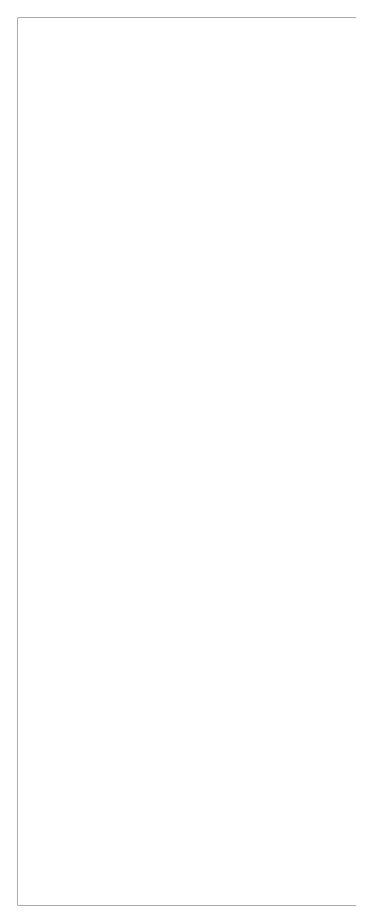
# Model space of a CAD drawing. Header units: metres. Extents: x 0 to 4933, y -4933 to 0.
# Drawn here: x 0 to 1881, y -4933 to 0 of the extents above; entities that cross this region are included whole.
import ezdxf

# ---------------------------------------------------------------- set-up
doc = ezdxf.new("R2010")
doc.units = ezdxf.units.M
doc.layers.add('substrate', color=5, linetype='Continuous')

msp = doc.modelspace()

# ---------------------------------------------------------------- linework, layer by layer
at = {"layer": 'substrate', "const_width": 0.5}
msp.add_lwpolyline([(1882.2, 0), (1872.6, 0), (1862.9, 0), (1853.2, 0), (1843.6, 0), (1833.9, 0), (1824.3, 0), (1814.6, 0), (1805, 0), (1795.3, 0), (1785.7, 0), (1776, 0), (1766.4, 0), (1756.7, 0), (1747.1, 0), (1737.4, 0), (1727.8, 0), (1718.1, 0), (1708.5, 0), (1698.8, 0), (1689.2, 0), (1679.5, 0), (1669.9, 0), (1660.2, 0), (1650.6, 0), (1640.9, 0), (1631.2, 0), (1621.6, 0), (1611.9, 0), (1602.3, 0), (1592.6, 0), (1583, 0), (1573.3, 0), (1563.7, 0), (1554, 0), (1544.4, 0), (1534.7, 0), (1525.1, 0), (1515.4, 0), (1505.8, 0), (1496.1, 0), (1486.5, 0), (1476.8, 0), (1467.2, 0), (1457.5, 0), (1447.9, 0), (1438.2, 0), (1428.5, 0), (1418.9, 0), (1409.2, 0), (1399.6, 0), (1389.9, 0), (1380.3, 0), (1370.6, 0), (1361, 0), (1351.3, 0), (1341.7, 0), (1332, 0), (1322.4, 0), (1312.7, 0), (1303.1, 0), (1293.4, 0), (1283.8, 0), (1274.1, 0), (1264.5, 0), (1254.8, 0), (1245.2, 0), (1235.5, 0), (1225.8, 0), (1216.2, 0), (1206.5, 0), (1196.9, 0), (1187.2, 0), (1177.6, 0), (1167.9, 0), (1158.3, 0), (1148.6, 0), (1139, 0), (1129.3, 0), (1119.7, 0), (1110, 0), (1100.4, 0), (1090.7, 0), (1081.1, 0), (1071.4, 0), (1061.8, 0), (1052.1, 0), (1042.5, 0), (1032.8, 0), (1023.1, 0), (1013.5, 0), (1003.8, 0), (994.2, 0), (984.5, 0), (974.9, 0), (965.2, 0), (955.6, 0), (945.9, 0), (936.3, 0), (926.6, 0), (917, 0), (907.3, 0), (897.7, 0), (888, 0), (878.4, 0), (868.7, 0), (859.1, 0), (849.4, 0), (839.8, 0), (830.1, 0), (820.4, 0), (810.8, 0), (801.1, 0), (791.5, 0), (781.8, 0), (772.2, 0), (762.5, 0), (752.9, 0), (743.2, 0), (733.6, 0), (723.9, 0), (714.3, 0), (704.6, 0), (695, 0), (685.3, 0), (675.7, 0), (666, 0), (656.4, 0), (646.7, 0), (637.1, 0), (627.4, 0), (617.8, 0), (608.1, 0), (598.4, 0), (588.8, 0), (579.1, 0), (569.5, 0), (559.8, 0), (550.2, 0), (540.5, 0), (530.9, 0), (521.2, 0), (511.6, 0), (501.9, 0), (492.3, 0), (482.6, 0), (473, 0), (463.3, 0), (453.7, 0), (444, 0), (434.4, 0), (424.7, 0), (415.1, 0), (405.4, 0), (395.7, 0), (386.1, 0), (376.4, 0), (366.8, 0), (357.1, 0), (347.5, 0), (337.8, 0), (328.2, 0), (318.5, 0), (308.9, 0), (299.2, 0), (289.6, 0), (279.9, 0), (270.3, 0), (260.6, 0), (251, 0), (241.3, 0), (231.7, 0), (222, 0), (212.4, 0), (202.7, 0), (193, 0), (183.4, 0), (173.7, 0), (164.1, 0), (154.4, 0), (144.8, 0), (135.1, 0), (125.5, 0), (115.8, 0), (106.2, 0), (96.5, 0), (86.9, 0), (77.2, 0), (67.6, 0), (57.9, 0), (48.3, 0), (38.6, 0), (29, 0), (19.3, 0), (9.7, 0), (0, 0), (0, -9.7), (0, -19.3), (0, -29), (0, -38.6), (0, -48.3), (0, -57.9), (0, -67.6), (0, -77.2), (0, -86.9), (0, -96.5), (0, -106.2), (0, -115.8), (0, -125.5), (0, -135.1), (0, -144.8), (0, -154.4), (0, -164.1), (0, -173.7), (0, -183.4), (0, -193), (0, -202.7), (0, -212.4), (0, -222), (0, -231.7), (0, -241.3), (0, -251), (0, -260.6), (0, -270.3), (0, -279.9), (0, -289.6), (0, -299.2), (0, -308.9), (0, -318.5), (0, -328.2), (0, -337.8), (0, -347.5), (0, -357.1), (0, -366.8), (0, -376.4), (0, -386.1), (0, -395.7), (0, -405.4), (0, -415.1), (0, -424.7), (0, -434.4), (0, -444), (0, -453.7), (0, -463.3), (0, -473), (0, -482.6), (0, -492.3), (0, -501.9), (0, -511.6), (0, -521.2), (0, -530.9), (0, -540.5), (0, -550.2), (0, -559.8), (0, -569.5), (0, -579.1), (0, -588.8), (0, -598.4), (0, -608.1), (0, -617.8), (0, -627.4), (0, -637.1), (0, -646.7), (0, -656.4), (0, -666), (0, -675.7), (0, -685.3), (0, -695), (0, -704.6), (0, -714.3), (0, -723.9), (0, -733.6), (0, -743.2), (0, -752.9), (0, -762.5), (0, -772.2), (0, -781.8), (0, -791.5), (0, -801.1), (0, -810.8), (0, -820.4), (0, -830.1), (0, -839.8), (0, -849.4), (0, -859.1), (0, -868.7), (0, -878.4), (0, -888), (0, -897.7), (0, -907.3), (0, -917), (0, -926.6), (0, -936.3), (0, -945.9), (0, -955.6), (0, -965.2), (0, -974.9), (0, -984.5), (0, -994.2), (0, -1003.8), (0, -1013.5), (0, -1023.1), (0, -1032.8), (0, -1042.5), (0, -1052.1), (0, -1061.8), (0, -1071.4), (0, -1081.1), (0, -1090.7), (0, -1100.4), (0, -1110), (0, -1119.7), (0, -1129.3), (0, -1139), (0, -1148.6), (0, -1158.3), (0, -1167.9), (0, -1177.6), (0, -1187.2), (0, -1196.9), (0, -1206.5), (0, -1216.2), (0, -1225.8), (0, -1235.5), (0, -1245.2), (0, -1254.8), (0, -1264.5), (0, -1274.1), (0, -1283.8), (0, -1293.4), (0, -1303.1), (0, -1312.7), (0, -1322.4), (0, -1332), (0, -1341.7), (0, -1351.3), (0, -1361), (0, -1370.6), (0, -1380.3), (0, -1389.9), (0, -1399.6), (0, -1409.2), (0, -1418.9), (0, -1428.5), (0, -1438.2), (0, -1447.9), (0, -1457.5), (0, -1467.2), (0, -1476.8), (0, -1486.5), (0, -1496.1), (0, -1505.8), (0, -1515.4), (0, -1525.1), (0, -1534.7), (0, -1544.4), (0, -1554), (0, -1563.7), (0, -1573.3), (0, -1583), (0, -1592.6), (0, -1602.3), (0, -1611.9), (0, -1621.6), (0, -1631.2), (0, -1640.9), (0, -1650.6), (0, -1660.2), (0, -1669.9), (0, -1679.5), (0, -1689.2), (0, -1698.8), (0, -1708.5), (0, -1718.1), (0, -1727.8), (0, -1737.4), (0, -1747.1), (0, -1756.7), (0, -1766.4), (0, -1776), (0, -1785.7), (0, -1795.3), (0, -1805), (0, -1814.6), (0, -1824.3), (0, -1833.9), (0, -1843.6), (0, -1853.2), (0, -1862.9), (0, -1872.6), (0, -1882.2), (0, -1891.9), (0, -1901.5), (0, -1911.2), (0, -1920.8), (0, -1930.5), (0, -1940.1), (0, -1949.8), (0, -1959.4), (0, -1969.1), (0, -1978.7), (0, -1988.4), (0, -1998), (0, -2007.7), (0, -2017.3), (0, -2027), (0, -2036.6), (0, -2046.3), (0, -2055.9), (0, -2065.6), (0, -2075.3), (0, -2084.9), (0, -2094.6), (0, -2104.2), (0, -2113.9), (0, -2123.5), (0, -2133.2), (0, -2142.8), (0, -2152.5), (0, -2162.1), (0, -2171.8), (0, -2181.4), (0, -2191.1), (0, -2200.7), (0, -2210.4), (0, -2220), (0, -2229.7), (0, -2239.3), (0, -2249), (0, -2258.6), (0, -2268.3), (0, -2278), (0, -2287.6), (0, -2297.3), (0, -2306.9), (0, -2316.6), (0, -2326.2), (0, -2335.9), (0, -2345.5), (0, -2355.2), (0, -2364.8), (0, -2374.5), (0, -2384.1), (0, -2393.8), (0, -2403.4), (0, -2413.1), (0, -2422.7), (0, -2432.4), (0, -2442), (0, -2451.7), (0, -2461.3), (0, -2471), (0, -2480.7), (0, -2490.3), (0, -2500), (0, -2509.6), (0, -2519.3), (0, -2528.9), (0, -2538.6), (0, -2548.2), (0, -2557.9), (0, -2567.5), (0, -2577.2), (0, -2586.8), (0, -2596.5), (0, -2606.1), (0, -2615.8), (0, -2625.4), (0, -2635.1), (0, -2644.7), (0, -2654.4), (0, -2664), (0, -2673.7), (0, -2683.4), (0, -2693), (0, -2702.7), (0, -2712.3), (0, -2722), (0, -2731.6), (0, -2741.3), (0, -2750.9), (0, -2760.6), (0, -2770.2), (0, -2779.9), (0, -2789.5), (0, -2799.2), (0, -2808.8), (0, -2818.5), (0, -2828.1), (0, -2837.8), (0, -2847.4), (0, -2857.1), (0, -2866.7), (0, -2876.4), (0, -2886.1), (0, -2895.7), (0, -2905.4), (0, -2915), (0, -2924.7), (0, -2934.3), (0, -2944), (0, -2953.6), (0, -2963.3), (0, -2972.9), (0, -2982.6), (0, -2992.2), (0, -3001.9), (0, -3011.5), (0, -3021.2), (0, -3030.8), (0, -3040.5), (0, -3050.1), (0, -3059.8), (0, -3069.4), (0, -3079.1), (0, -3088.8), (0, -3098.4), (0, -3108.1), (0, -3117.7), (0, -3127.4), (0, -3137), (0, -3146.7), (0, -3156.3), (0, -3166), (0, -3175.6), (0, -3185.3), (0, -3194.9), (0, -3204.6), (0, -3214.2), (0, -3223.9), (0, -3233.5), (0, -3243.2), (0, -3252.8), (0, -3262.5), (0, -3272.1), (0, -3281.8), (0, -3291.4), (0, -3301.1), (0, -3310.8), (0, -3320.4), (0, -3330.1), (0, -3339.7), (0, -3349.4), (0, -3359), (0, -3368.7), (0, -3378.3), (0, -3388), (0, -3397.6), (0, -3407.3), (0, -3416.9), (0, -3426.6), (0, -3436.2), (0, -3445.9), (0, -3455.5), (0, -3465.2), (0, -3474.8), (0, -3484.5), (0, -3494.1), (0, -3503.8), (0, -3513.5), (0, -3523.1), (0, -3532.8), (0, -3542.4), (0, -3552.1), (0, -3561.7), (0, -3571.4), (0, -3581), (0, -3590.7), (0, -3600.3), (0, -3610), (0, -3619.6), (0, -3629.3), (0, -3638.9), (0, -3648.6), (0, -3658.2), (0, -3667.9), (0, -3677.5), (0, -3687.2), (0, -3696.8), (0, -3706.5), (0, -3716.2), (0, -3725.8), (0, -3735.5), (0, -3745.1), (0, -3754.8), (0, -3764.4), (0, -3774.1), (0, -3783.7), (0, -3793.4), (0, -3803), (0, -3812.7), (0, -3822.3), (0, -3832), (0, -3841.6), (0, -3851.3), (0, -3860.9), (0, -3870.6), (0, -3880.2), (0, -3889.9), (0, -3899.5), (0, -3909.2), (0, -3918.9), (0, -3928.5), (0, -3938.2), (0, -3947.8), (0, -3957.5), (0, -3967.1), (0, -3976.8), (0, -3986.4), (0, -3996.1), (0, -4005.7), (0, -4015.4), (0, -4025), (0, -4034.7), (0, -4044.3), (0, -4054), (0, -4063.6), (0, -4073.3), (0, -4082.9), (0, -4092.6), (0, -4102.2), (0, -4111.9), (0, -4121.6), (0, -4131.2), (0, -4140.9), (0, -4150.5), (0, -4160.2), (0, -4169.8), (0, -4179.5), (0, -4189.1), (0, -4198.8), (0, -4208.4), (0, -4218.1), (0, -4227.7), (0, -4237.4), (0, -4247), (0, -4256.7), (0, -4266.3), (0, -4276), (0, -4285.6), (0, -4295.3), (0, -4304.9), (0, -4314.6), (0, -4324.2), (0, -4333.9), (0, -4343.6), (0, -4353.2), (0, -4362.9), (0, -4372.5), (0, -4382.2), (0, -4391.8), (0, -4401.5), (0, -4411.1), (0, -4420.8), (0, -4430.4), (0, -4440.1), (0, -4449.7), (0, -4459.4), (0, -4469), (0, -4478.7), (0, -4488.3), (0, -4498), (0, -4507.6), (0, -4517.3), (0, -4526.9), (0, -4536.6), (0, -4546.3), (0, -4555.9), (0, -4565.6), (0, -4575.2), (0, -4584.9), (0, -4594.5), (0, -4604.2), (0, -4613.8), (0, -4623.5), (0, -4633.1), (0, -4642.8), (0, -4652.4), (0, -4662.1), (0, -4671.7), (0, -4681.4), (0, -4691), (0, -4700.7), (0, -4710.3), (0, -4720), (0, -4729.6), (0, -4739.3), (0, -4749), (0, -4758.6), (0, -4768.3), (0, -4777.9), (0, -4787.6), (0, -4797.2), (0, -4806.9), (0, -4816.5), (0, -4826.2), (0, -4835.8), (0, -4845.5), (0, -4855.1), (0, -4864.8), (0, -4874.4), (0, -4884.1), (0, -4893.7), (0, -4903.4), (0, -4913), (0, -4922.7), (0, -4932.3), (9.7, -4932.3), (19.3, -4932.3), (29, -4932.3), (38.6, -4932.3), (48.3, -4932.3), (57.9, -4932.3), (67.6, -4932.3), (77.2, -4932.3), (86.9, -4932.3), (96.5, -4932.3), (106.2, -4932.3), (115.8, -4932.3), (125.5, -4932.3), (135.1, -4932.3), (144.8, -4932.3), (154.4, -4932.3), (164.1, -4932.3), (173.7, -4932.3), (183.4, -4932.3), (193, -4932.3), (202.7, -4932.3), (212.4, -4932.3), (222, -4932.3), (231.7, -4932.3), (241.3, -4932.3), (251, -4932.3), (260.6, -4932.3), (270.3, -4932.3), (279.9, -4932.3), (289.6, -4932.3), (299.2, -4932.3), (308.9, -4932.3), (318.5, -4932.3), (328.2, -4932.3), (337.8, -4932.3), (347.5, -4932.3), (357.1, -4932.3), (366.8, -4932.3), (376.4, -4932.3), (386.1, -4932.3), (395.7, -4932.3), (405.4, -4932.3), (415.1, -4932.3), (424.7, -4932.3), (434.4, -4932.3), (444, -4932.3), (453.7, -4932.3), (463.3, -4932.3), (473, -4932.3), (482.6, -4932.3), (492.3, -4932.3), (501.9, -4932.3), (511.6, -4932.3), (521.2, -4932.3), (530.9, -4932.3), (540.5, -4932.3), (550.2, -4932.3), (559.8, -4932.3), (569.5, -4932.3), (579.1, -4932.3), (588.8, -4932.3), (598.4, -4932.3), (608.1, -4932.3), (617.8, -4932.3), (627.4, -4932.3), (637.1, -4932.3), (646.7, -4932.3), (656.4, -4932.3), (666, -4932.3), (675.7, -4932.3), (685.3, -4932.3), (695, -4932.3), (704.6, -4932.3), (714.3, -4932.3), (723.9, -4932.3), (733.6, -4932.3), (743.2, -4932.3), (752.9, -4932.3), (762.5, -4932.3), (772.2, -4932.3), (781.8, -4932.3), (791.5, -4932.3), (801.1, -4932.3), (810.8, -4932.3), (820.4, -4932.3), (830.1, -4932.3), (839.8, -4932.3), (849.4, -4932.3), (859.1, -4932.3), (868.7, -4932.3), (878.4, -4932.3), (888, -4932.3), (897.7, -4932.3), (907.3, -4932.3), (917, -4932.3), (926.6, -4932.3), (936.3, -4932.3), (945.9, -4932.3), (955.6, -4932.3), (965.2, -4932.3), (974.9, -4932.3), (984.5, -4932.3), (994.2, -4932.3), (1003.8, -4932.3), (1013.5, -4932.3), (1023.1, -4932.3), (1032.8, -4932.3), (1042.5, -4932.3), (1052.1, -4932.3), (1061.8, -4932.3), (1071.4, -4932.3), (1081.1, -4932.3), (1090.7, -4932.3), (1100.4, -4932.3), (1110, -4932.3), (1119.7, -4932.3), (1129.3, -4932.3), (1139, -4932.3), (1148.6, -4932.3), (1158.3, -4932.3), (1167.9, -4932.3), (1177.6, -4932.3), (1187.2, -4932.3), (1196.9, -4932.3), (1206.5, -4932.3), (1216.2, -4932.3), (1225.8, -4932.3), (1235.5, -4932.3), (1245.2, -4932.3), (1254.8, -4932.3), (1264.5, -4932.3), (1274.1, -4932.3), (1283.8, -4932.3), (1293.4, -4932.3), (1303.1, -4932.3), (1312.7, -4932.3), (1322.4, -4932.3), (1332, -4932.3), (1341.7, -4932.3), (1351.3, -4932.3), (1361, -4932.3), (1370.6, -4932.3), (1380.3, -4932.3), (1389.9, -4932.3), (1399.6, -4932.3), (1409.2, -4932.3), (1418.9, -4932.3), (1428.5, -4932.3), (1438.2, -4932.3), (1447.9, -4932.3), (1457.5, -4932.3), (1467.2, -4932.3), (1476.8, -4932.3), (1486.5, -4932.3), (1496.1, -4932.3), (1505.8, -4932.3), (1515.4, -4932.3), (1525.1, -4932.3), (1534.7, -4932.3), (1544.4, -4932.3), (1554, -4932.3), (1563.7, -4932.3), (1573.3, -4932.3), (1583, -4932.3), (1592.6, -4932.3), (1602.3, -4932.3), (1611.9, -4932.3), (1621.6, -4932.3), (1631.2, -4932.3), (1640.9, -4932.3), (1650.6, -4932.3), (1660.2, -4932.3), (1669.9, -4932.3), (1679.5, -4932.3), (1689.2, -4932.3), (1698.8, -4932.3), (1708.5, -4932.3), (1718.1, -4932.3), (1727.8, -4932.3), (1737.4, -4932.3), (1747.1, -4932.3), (1756.7, -4932.3), (1766.4, -4932.3), (1776, -4932.3), (1785.7, -4932.3), (1795.3, -4932.3), (1805, -4932.3), (1814.6, -4932.3), (1824.3, -4932.3), (1833.9, -4932.3), (1843.6, -4932.3), (1853.2, -4932.3), (1862.9, -4932.3), (1872.6, -4932.3), (1882.2, -4932.3)], dxfattribs=at)

doc.saveas('drawing.dxf')
